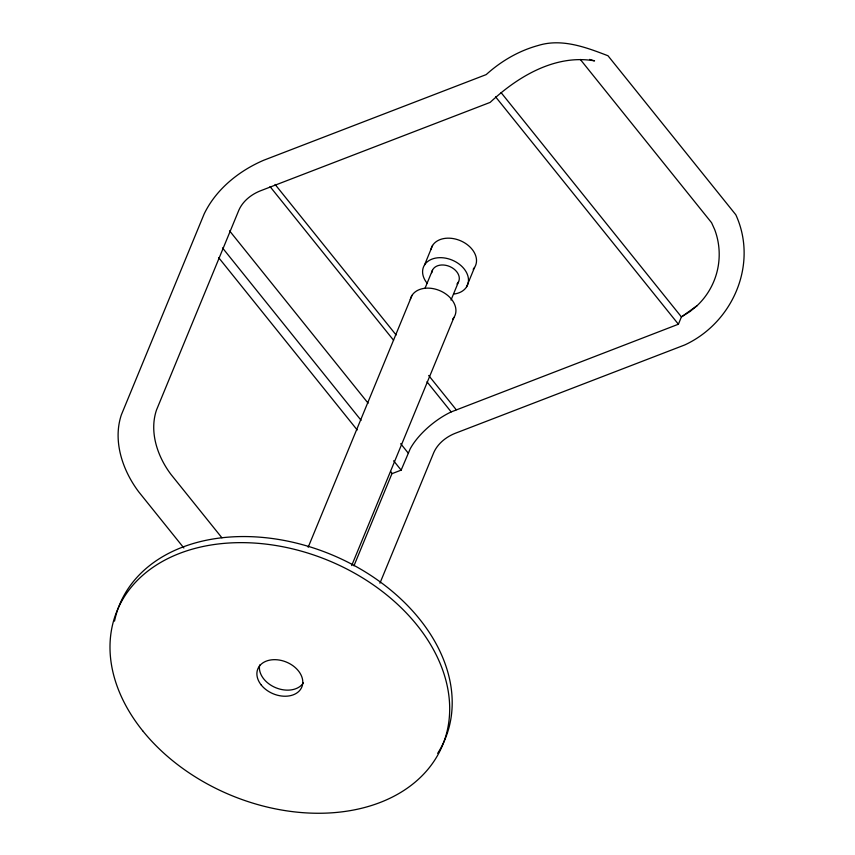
<?xml version="1.0" encoding="UTF-8"?>
<svg xmlns="http://www.w3.org/2000/svg" width="855" height="855" viewBox="0 0 855 855"><rect width="100%" height="100%" fill="white"/><g stroke="black" fill="none" stroke-linecap="round" stroke-linejoin="round"><path stroke-width="1.28" d="M308.174 547.253L411.992 295.392M424.54 264.932L432.577 245.438M424.978 288.381L432.512 270.105M451.023 300.052L458.558 281.787M351.683 565.583L453.973 317.408M466.52 286.959L474.557 267.465M353.949 565.828L391.975 473.574M390.575 471.49L392.253 473.563L401.145 470.132L410.186 448.864A45.668 19.152 -38.8 0 1 451.184 411.918L678.4 324.227L681.414 316.916L697.06 305.705A70.26 69.96 -75.6 0 0 714.716 229.653L711.584 222.728L580.31 59.444M379.93 583.206L433.816 452.466C437.813 443.542 446.054 437.001 454.978 433.399L684.716 344.96C732.959 322.656 758.353 263.981 735.824 214.776L607.99 55.757C586.006 47.314 561.799 38.122 538.137 45.507C518.782 50.787 501.03 61.175 486.196 74.599L263.735 160.238C238.898 170.872 216.059 189.265 204.174 213.91L121.325 414.921C112.593 441.201 122.671 470.528 138.745 491.871L183.868 547.991M697.06 305.705L689.985 311.551L681.414 316.916L501.105 92.639M589.587 59.412L594.556 60.876C555.333 53.983 517.745 76.629 490.139 102.397L260.07 190.964C251.156 194.566 242.906 201.107 238.919 210.031L156.486 410.037C149.059 432.074 157.555 456.709 171.096 474.578L221.926 537.806M495.59 96.829L678.4 324.227M275.086 184.434L396.122 334.989M428.676 375.484L456.228 409.748M270.041 186.593L393.589 340.269M426.976 381.8L451.184 411.918M229.557 230.839L368.12 403.197M400.685 443.692L408.188 453.043M222.514 247.929L361.077 420.297M393.631 460.792L401.145 470.132M218.624 257.59L357.187 429.947M430.888 249.596A23.801 17.175 22.4 0 1 461.465 241.163A23.801 17.175 22.4 0 1 473.168 269.272M426.998 283.08A23.801 17.175 22.4 0 1 433.667 258.552A23.801 17.175 22.4 0 1 466.135 271.837A23.801 17.175 22.4 0 1 453.813 294.056M410.304 299.539A23.801 17.175 22.4 0 1 440.87 291.117A23.801 17.175 22.4 0 1 452.584 319.225M303.343 682.867A23.801 17.175 22.4 0 1 275.876 687.773A23.801 17.175 22.4 0 1 259.664 664.998M431.796 272.713A14.279 10.303 22.4 0 1 450.019 266.653A14.279 10.303 22.4 0 1 456.955 283.988M114.527 621.104A176.087 127.096 22.4 0 1 330.212 554.126A176.087 127.096 22.4 0 1 437.675 753.351M142.657 730.758A176.087 127.096 22.4 0 0 435.163 759.443A176.087 127.096 22.4 0 0 261.694 543.652A176.087 127.096 22.4 0 0 142.657 730.758M261.299 685.09A23.801 17.175 22.4 0 0 300.832 688.959A23.801 17.175 22.4 0 0 277.383 659.804A23.801 17.175 22.4 0 0 261.299 685.09"/></g></svg>
